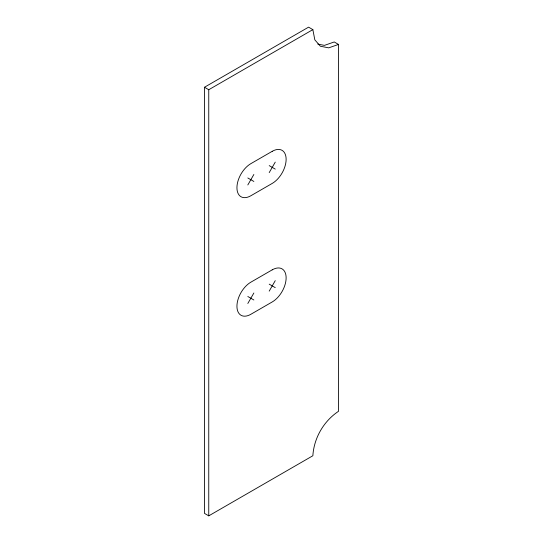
<?xml version="1.0" encoding="UTF-8"?>
<svg xmlns="http://www.w3.org/2000/svg" width="543" height="543" viewBox="0 0 543 543"><rect width="100%" height="100%" fill="white"/><g stroke="black" fill="none" stroke-linecap="round" stroke-linejoin="round"><path stroke-width="0.81" d="M247.818 184.953L253.866 174.473M269.206 172.599L275.253 162.126M247.818 303.483L253.866 293.003M269.206 291.136L275.253 280.656M204.48 87.253L308.58 27.15L312.863 29.621L314.811 39.829L320.377 46.236L328.705 47.852L338.52 44.438L338.52 411.295C323.682 421.151 313.969 437.97 312.863 455.747L208.756 515.85L204.48 513.379L204.48 87.253L208.756 89.724L312.863 29.621M317.764 44.085L324.422 45.381L334.244 41.967L338.52 44.438M269.206 165.615L275.253 169.111M247.818 177.968L253.866 181.457M269.206 284.152L275.253 287.641M247.818 296.498L253.866 299.987M208.756 89.724L208.756 515.85M272.226 151.314L250.839 163.66A19.657 11.349 -60 0 0 236.938 187.735A19.657 11.349 -60 0 0 250.839 195.765L272.226 183.419A19.657 11.349 -60 0 0 286.127 159.337A19.657 11.349 -60 0 0 272.226 151.314M272.226 269.844L250.839 282.19A19.657 11.349 -60 0 0 236.938 306.272A19.657 11.349 -60 0 0 250.839 314.295L272.226 301.949A19.657 11.349 -60 0 0 286.127 277.873A19.657 11.349 -60 0 0 272.226 269.844"/></g></svg>
